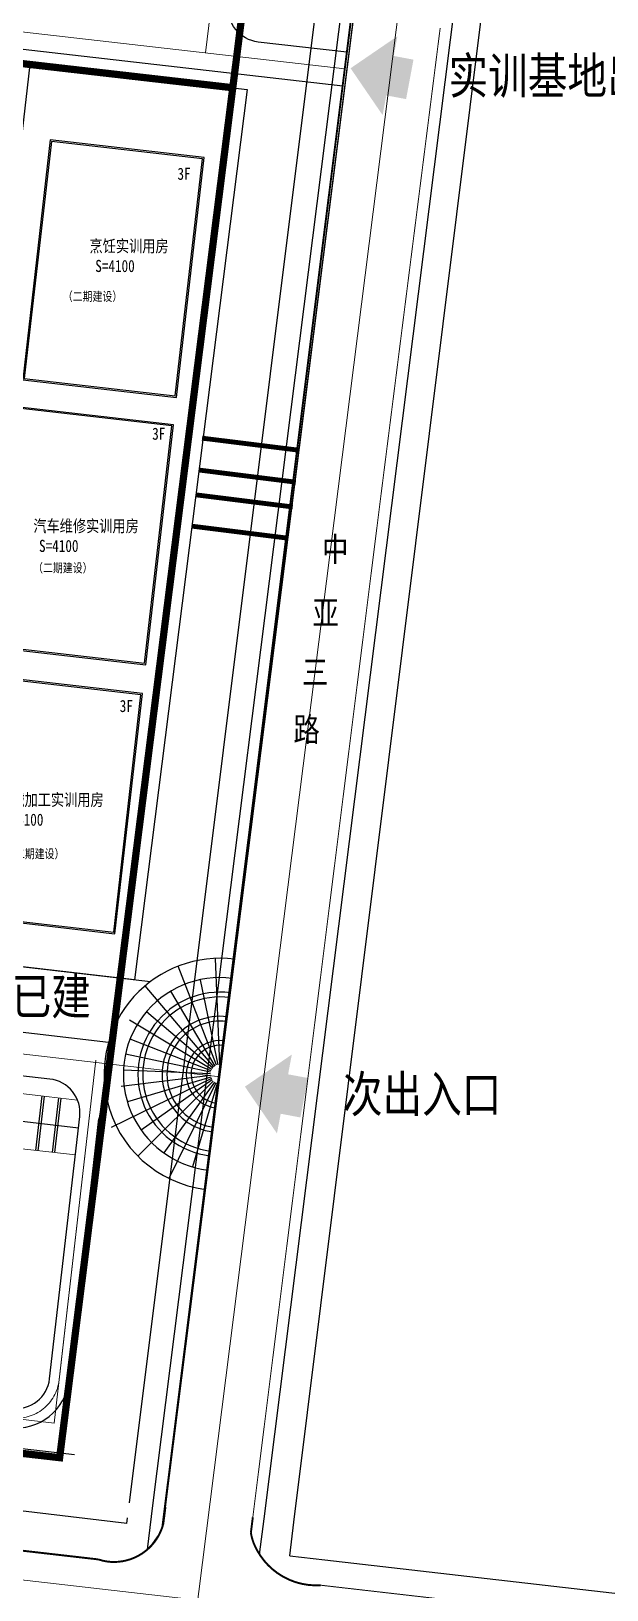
# Model space of a CAD drawing. Extents: x 34159 to 76259, y 14444 to 30378.
# Drawn here: x 35392 to 35511.1, y 14933.2 to 15255.7 of the extents above; entities that cross this region are included whole.
import ezdxf

# ---------------------------------------------------------------- set-up
doc = ezdxf.new("R2010")
doc.units = 0
doc.header["$LTSCALE"] = 1000
doc.header["$MEASUREMENT"] = 0
for name, pattern in [('ACAD_ISO05W100', [34, 24, -3, 0.5, -3, 0.5, -3]), ('DASHDOT2', [0.5, 0.25, -0.125, 0, -0.125]), ('DIVIDE', [1.25, 0.5, -0.25, 0, -0.25, 0, -0.25]), ('X5', [3, 2, -1])]:
    doc.linetypes.add(name, pattern=pattern)
for name, color, linetype in [('0-pav', 171, 'Continuous'), ('DLSS', 8, 'Continuous'), ('JZ', 2, 'Continuous'), ('PUB_TEXT', 7, 'Continuous'), ('WALL', 2, 'Continuous'), ('用地红线', 1, 'DIVIDE'), ('车行道', 5, 'Continuous'), ('铺地', 25, 'Continuous')]:
    doc.layers.add(name, color=color, linetype=linetype)
doc.layers.add('景观', color=4, linetype='Continuous', lineweight=13)
doc.layers.add('道路红线', color=1, linetype='Continuous', lineweight=0)
doc.styles.add('HT', font='simhei.ttf', dxfattribs={"width": 0.8})
doc.styles.add('HZ', font='', dxfattribs={"width": 0.8})
doc.styles.get('HZ').set_extended_font_data('SimSun')

msp = doc.modelspace()

# ---------------------------------------------------------------- hatches: boundary and pattern name
at = {"layer": 'PUB_TEXT'}
for points in [[(35467.76, 15254.7), (35458.07, 15248.07), (35464.7, 15238.37), (35465.46, 15242.46), (35469.55, 15241.69), (35471.08, 15249.85), (35467, 15250.62)], [(35445.92, 15044), (35436.22, 15037.36), (35442.85, 15027.67), (35443.62, 15031.75), (35447.7, 15030.98), (35449.23, 15039.15), (35445.15, 15039.91)]]:
    msp.add_hatch(color=1, dxfattribs=at).paths.add_polyline_path(points)

# ---------------------------------------------------------------- linework, layer by layer
msp.add_line((35430.34, 15033.96), (35431.84, 15045.87))
msp.add_lwpolyline([(35391.84, 15248.85), (35436.67, 15243.7), (35413.4, 15059.49), (35370.67, 15064.4)], close=True)
at = {"layer": '0-pav', "linetype": 'Continuous'}
for p, q in [((35431.01, 15041.91), (35430.14, 15063.89)), ((35430.36, 15041.78), (35422.4, 15062.29)), ((35429.8, 15041.44), (35415.61, 15058.25)), ((35430.68, 15041.87), (35427.02, 15059.49)), ((35430.07, 15041.63), (35420.88, 15057.11)), ((35429.37, 15040.94), (35412.34, 15051.12)), ((35429.56, 15041.21), (35415.85, 15052.86)), ((35429.23, 15040.64), (35412.47, 15047.21)), ((35429.13, 15040.33), (35411.52, 15044.05)), ((35429.29, 15039.04), (35408.54, 15028.93)), ((35429.1, 15039.67), (35410.61, 15037.39)), ((35429.09, 15040), (35411.11, 15040.77)), ((35429.17, 15039.35), (35411.91, 15034.24)), ((35429.67, 15038.5), (35414.09, 15022.97)), ((35429.46, 15038.75), (35414.79, 15028.32)), ((35429.92, 15038.29), (35419.44, 15023.66)), ((35430.21, 15038.12), (35420.51, 15018.37)), ((35430.51, 15038), (35425.35, 15020.75))]:
    msp.add_line(p, q, dxfattribs=at)
for radius, start, end in [(24, 82.8022, 193.0261), (20, 82.8022, 262.8022), (17, 82.8022, 262.8022), (16, 82.8022, 262.8022), (12, 82.8022, 262.8022), (11, 82.8022, 262.8022), (7, 82.8022, 262.8022), (6, 82.8022, 262.8022), (24, 193.0261, 262.8022)]:
    msp.add_arc((35431.09, 15039.91), radius, start, end, dxfattribs=at)
at = {"layer": 'DLSS', "color": 8, "linetype": 'X5'}
for p, q in [((35446.36, 14947.23), (35491.57, 15310.75)), ((35445.49, 14940.28), (35446.36, 14947.23))]:
    msp.add_line(p, q, dxfattribs=at)
at = {"layer": 'DLSS', "linetype": 'Continuous', "flags": 128}
for points, const_width in [([(35419.17, 14946.35), (35466.9, 15328.18)], 0.4), ([(35465.3, 15310.75), (35446.66, 15162.85)], 0.2), ([(35476.6, 15256.38), (35464.19, 15158.43)], 0.2), ([(35446.66, 15162.85), (35419.78, 14950.37)], 0.2), ([(35446.66, 15162.85), (35419.78, 14950.37)], 0.2), ([(35464.19, 15158.43), (35437.85, 14948.23)], 0.2), ([(35419.78, 14950.37), (35419.35, 14946.95)], 0.4), ([(35419.78, 14950.37), (35419.35, 14946.95)], 0.4), ([(35437.85, 14948.23), (35437.45, 14945.03)], 0.4), ([(35437.85, 14948.23), (35437.45, 14945.03)], 0.4), ([(35378.81, 14942.65), (35405.9, 14939.54)], 0.4), ([(35452.07, 14934.18), (35561.89, 14921.56)], 0.2)]:
    msp.add_lwpolyline(points, dxfattribs=dict(at, const_width=const_width))
at = {"layer": 'DLSS', "color": 8, "linetype": 'X5', "flags": 128}
for points in [[(35412.35, 14951.24), (35457.25, 15310.75)], [(35417.18, 14950.67), (35462.56, 15310.75)], [(35440.19, 14947.96), (35485.86, 15310.75)], [(35411.82, 14946.98), (35386.92, 14949.91)], [(35411.82, 14946.98), (35411.96, 14948.15)], [(35416.04, 14941.58), (35417.18, 14950.67)], [(35439.26, 14940.55), (35440.19, 14947.96)], [(35445.49, 14940.28), (35452.75, 14939.44)], [(35452.75, 14939.44), (35553.8, 14927.83)]]:
    msp.add_lwpolyline(points, dxfattribs=at)
at = {"layer": 'DLSS', "color": 8, "linetype": 'Continuous', "flags": 128}
for points, const_width in [([(35465.3, 15310.75), (35446.66, 15162.85)], 0.2), ([(35476.6, 15256.38), (35464.19, 15158.43)], 0.2), ([(35446.66, 15162.85), (35419.78, 14950.37)], 0.2), ([(35464.19, 15158.43), (35437.85, 14948.23)], 0.2), ([(35419.78, 14950.37), (35419.35, 14946.95)], 0.4), ([(35437.85, 14948.23), (35437.45, 14945.03)], 0.4), ([(35378.81, 14942.65), (35405.9, 14939.54)], 0.4), ([(35451.9, 14934.2), (35452.07, 14934.18)], 0.2), ([(35452.07, 14934.18), (35553.8, 14922.49)], 0.2)]:
    msp.add_lwpolyline(points, dxfattribs=dict(at, const_width=const_width))
at = {"layer": 'DLSS', "color": 8, "linetype": 'Continuous', "const_width": 0.4, "flags": 128}
for points in [[(35405.9, 14939.54, 0.106318), (35410.08, 14939.05, 0.103478), (35414.21, 14940.31, 0.102853), (35417.47, 14943.09, 0.051291), (35418.61, 14944.92, 0.051291)], [(35418.61, 14944.92, 0.051291), (35419.35, 14946.95)], [(35451.9, 14934.2, -0.097844), (35446.56, 14934.88, -0.097844), (35441.87, 14937.55, -0.08632), (35438.85, 14941.23, -0.092821), (35437.45, 14945.03)]]:
    msp.add_lwpolyline(points, format="xyb", dxfattribs=at)
at = {"layer": 'DLSS', "linetype": 'Continuous', "const_width": 0.4, "flags": 128}
for points in [[(35405.9, 14939.54, 0.106318), (35410.08, 14939.05, 0.103478), (35414.21, 14940.31, 0.102853), (35417.47, 14943.09, 0.051291), (35418.61, 14944.92, 0.051291)], [(35418.61, 14944.92, 0.051291), (35419.35, 14946.95)], [(35418.61, 14944.92, 0.051291), (35419.35, 14946.95)], [(35451.9, 14934.2, -0.097844), (35446.56, 14934.88, -0.097844), (35441.87, 14937.55, -0.08632), (35438.85, 14941.23, -0.092821), (35437.45, 14945.03)], [(35451.9, 14934.2, -0.097844), (35446.56, 14934.88, -0.097844), (35441.87, 14937.55, -0.08632), (35438.85, 14941.23, -0.092821), (35437.45, 14945.03)]]:
    msp.add_lwpolyline(points, format="xyb", dxfattribs=at)
at = {"layer": 'JZ'}
for points in [[(35390.26, 15183.6), (35422.09, 15179.95), (35427.79, 15229.62), (35395.96, 15233.28)], [(35390.59, 15183.87), (35421.82, 15180.28), (35427.46, 15229.36), (35396.22, 15232.95)], [(35383.91, 15128.3), (35415.74, 15124.65), (35421.44, 15174.32), (35389.61, 15177.98)], [(35384.24, 15128.57), (35415.48, 15124.98), (35421.11, 15174.06), (35389.88, 15177.64)], [(35377.52, 15072.67), (35409.35, 15069.01), (35415.06, 15118.69), (35383.22, 15122.34)], [(35377.85, 15072.93), (35409.09, 15069.35), (35414.72, 15118.42), (35383.49, 15122.01)]]:
    msp.add_lwpolyline(points, close=True, dxfattribs=at)
at = {"layer": 'WALL', "const_width": 1}
for points in [[(35427.36, 15171.54), (35447.4, 15169.04)], [(35426.72, 15164.94), (35446.75, 15162.43)], [(35426.07, 15159.81), (35446.11, 15157.3)], [(35425.25, 15153.33), (35445.07, 15150.85)]]:
    msp.add_lwpolyline(points, dxfattribs=at)
at = {"layer": '景观'}
for p, q in [((35126.68, 15066.15), (35395.2, 15035.32)), ((35124.54, 15054.98), (35401.15, 15023.22)), ((35377.18, 15037.39), (35401.6, 15034.59))]:
    msp.add_line(p, q, dxfattribs=at)
at = {"layer": '用地红线', "color": 1, "linetype": 'ACAD_ISO05W100', "ltscale": 0.4}
for p, q in [((35419.78, 14950.37), (35466.87, 15323.23)), ((34657.03, 15025.51), (35405.9, 14939.54)), ((35419.35, 14946.95), (35419.78, 14950.37)), ((35419.35, 14946.95), (35419.78, 14950.37)), ((35418.37, 14944.47), (35419.18, 14946.37)), ((35418.37, 14944.47), (35419.18, 14946.37)), ((35419.18, 14946.37), (35419.35, 14946.95)), ((35419.18, 14946.37), (35419.35, 14946.95)), ((35415.55, 14941.18), (35416.84, 14942.35)), ((35415.55, 14941.18), (35416.84, 14942.35)), ((35416.84, 14942.35), (35418.37, 14944.47)), ((35416.84, 14942.35), (35418.37, 14944.47)), ((35405.9, 14939.54), (35407.97, 14939.07)), ((35407.97, 14939.07), (35410.08, 14939.05)), ((35410.08, 14939.05), (35412.21, 14939.46)), ((35412.21, 14939.46), (35414.21, 14940.31)), ((35412.21, 14939.46), (35414.21, 14940.31)), ((35414.21, 14940.31), (35415.55, 14941.18)), ((35414.21, 14940.31), (35415.55, 14941.18))]:
    msp.add_line(p, q, dxfattribs=at)
at = {"layer": '用地红线', "color": 1, "linetype": 'DIVIDE', "ltscale": 15, "const_width": 1.5}
msp.add_lwpolyline([(35444.29, 15328.19), (34930.83, 15432.78), (34712.23, 15477.4), (34673.66, 15043.73), (35397.9, 14960.59), (35443.44, 15321.1), (35444.29, 15328.19), (35444.29, 15328.19), (35444.29, 15328.19)], close=True, dxfattribs=at)
at = {"layer": '用地红线', "color": 4, "linetype": 'DIVIDE', "ltscale": 15, "const_width": 1.5}
msp.add_lwpolyline([(34857.72, 15447.71), (35444.29, 15328.19), (35444.29, 15328.19), (35433.71, 15244.04), (34840.83, 15312.1), (34857.72, 15447.71)], close=True, dxfattribs=at)
at = {"layer": '车行道', "color": 5}
for p, q in [((35370.67, 15064.4), (35416.69, 15059.11)), ((35370.67, 15064.4), (35416.69, 15059.11)), ((35395.91, 15038.92), (35192.02, 15062.33)), ((35376.09, 15050.26), (35408.04, 15046.59)), ((35376.09, 15050.26), (35408.04, 15046.59)), ((35395.84, 14976.93), (35402.07, 15031.17)), ((35395.84, 14976.93), (35402.07, 15031.17)), ((35399.81, 14976.47), (35406.04, 15030.72)), ((35399.81, 14976.47), (35406.04, 15030.72))]:
    msp.add_line(p, q, dxfattribs=at)
msp.add_lwpolyline([(35457.3, 15251.4), (35438.99, 15253.5, -0.416962), (35432.84, 15261.32), (35439.26, 15312.97, 0.39174), (35428.16, 15328.41), (34875.11, 15441.1, 0.436989), (34858.42, 15429.11), (34845.93, 15328.77, 0.417022), (34858.22, 15313.13), (35285.29, 15264.1)], format="xyb", dxfattribs=at)
for points in [[(35306.15, 15261.71), (35456.44, 15244.45)], [(34924.2, 15015.97), (35400.98, 14961.24)]]:
    msp.add_lwpolyline(points, dxfattribs=at)
for centre, radius, start, end in [((35395.11, 15031.97), 7, 353.4512, 83.4512), ((35395.11, 15031.97), 7, 353.4512, 83.4512), ((35412.99, 15029.92), 7, 139.0582, 173.4512), ((35412.99, 15029.92), 7, 139.0582, 173.4512), ((35388.88, 14977.73), 7, 263.4512, 353.4512), ((35388.88, 14977.73), 7, 263.4512, 353.4512), ((35388.88, 14977.73), 11, 263.4512, 353.4512), ((35388.88, 14977.73), 11, 263.4512, 353.4512)]:
    msp.add_arc(centre, radius, start, end, dxfattribs=at)
at = {"layer": '道路红线', "linetype": 'DASHDOT2', "ltscale": 25}
for p, q in [((35478.67, 15344.63), (35407.33, 14779.92)), ((35120.8, 15075.03), (35431.11, 15039.41)), ((35396.8, 14967.76), (35405.42, 15042.86)), ((35397.82, 14976.7), (35405.42, 15042.86)), ((34611.03, 15024.76), (35561.89, 14915.59)), ((35131.4, 14998.23), (35396.8, 14967.76))]:
    msp.add_line(p, q, dxfattribs=at)
at = {"layer": '道路红线'}
msp.add_line((35370.67, 15064.4), (35413.4, 15059.49), dxfattribs=at)
at = {"layer": '道路红线', "linetype": 'DASHDOT2', "ltscale": 25}
msp.add_lwpolyline([(35428.06, 15251.25), (35435.79, 15313.4, 0.39174), (35427.46, 15324.98), (34874.41, 15437.67, 0.436989), (34861.9, 15428.68), (34849.4, 15328.33, 0.417022), (34858.62, 15316.6), (35456.87, 15247.93)], format="xyb", dxfattribs=at)
msp.add_arc((35388.88, 14977.73), 9, 263.4512, 353.4512, dxfattribs=at)
msp.add_arc((35388.88, 14977.73), 9, 263.4512, 353.4512, dxfattribs=at)
at = {"layer": '铺地'}
for p, q in [((35392.97, 15024.16), (35394.26, 15035.43)), ((35393.47, 15024.11), (35394.76, 15035.37)), ((35396.45, 15023.76), (35397.74, 15035.03)), ((35396.94, 15023.71), (35398.24, 15034.97)), ((35387.16, 15030.54), (35401.8, 15028.86))]:
    msp.add_line(p, q, dxfattribs=at)

# ---------------------------------------------------------------- texts
at = {"layer": 'PUB_TEXT', "color": 1, "style": 'HT', "width": 0.8}
for s, height, p in [('实训基地出入口', 7.511, (35478.33, 15242.77)), ('（二期建设）', 1.878, (35398.56, 15199.93)), ('（二期建设）', 1.878, (35392.41, 15143.76)), ('（二期建设）', 1.878, (35386.6, 15084.61)), ('次出入口', 7.511, (35456.48, 15032.06))]:
    msp.add_text(s, height=height, dxfattribs=at).set_placement(p)
at = {"layer": 'PUB_TEXT', "color": 7, "style": 'HT', "width": 0.8}
for s, height, p in [('3F', 2.5, (35422.27, 15224.99)), ('烹饪实训用房', 2.5, (35404.08, 15210.03)), ('S=4100', 2.5, (35405.27, 15205.91)), ('3F', 2.5, (35417.04, 15171.21)), ('汽车维修实训用房', 2.5, (35392.46, 15152.11)), ('S=4100', 2.5, (35393.64, 15147.99)), ('3F', 2.5, (35410.33, 15114.87)), ('机械加工实训用房', 2.5, (35385.19, 15095.47)), ('S=4100', 2.5, (35386.38, 15091.35)), ('已建', 7.511, (35387.97, 15052.28))]:
    msp.add_text(s, height=height, dxfattribs=at).set_placement(p)
at = {"layer": 'PUB_TEXT', "char_height": 5, "width": 15.5433, "attachment_point": 1, "style": 'HZ'}
for s, insert in [('中', (35452.17, 15151.03)), ('亚', (35450.21, 15137.89)), ('三', (35448.02, 15125.61)), ('路', (35446.26, 15113.76))]:
    msp.add_mtext(s, dxfattribs=dict(at, insert=insert))

doc.saveas('drawing.dxf')
